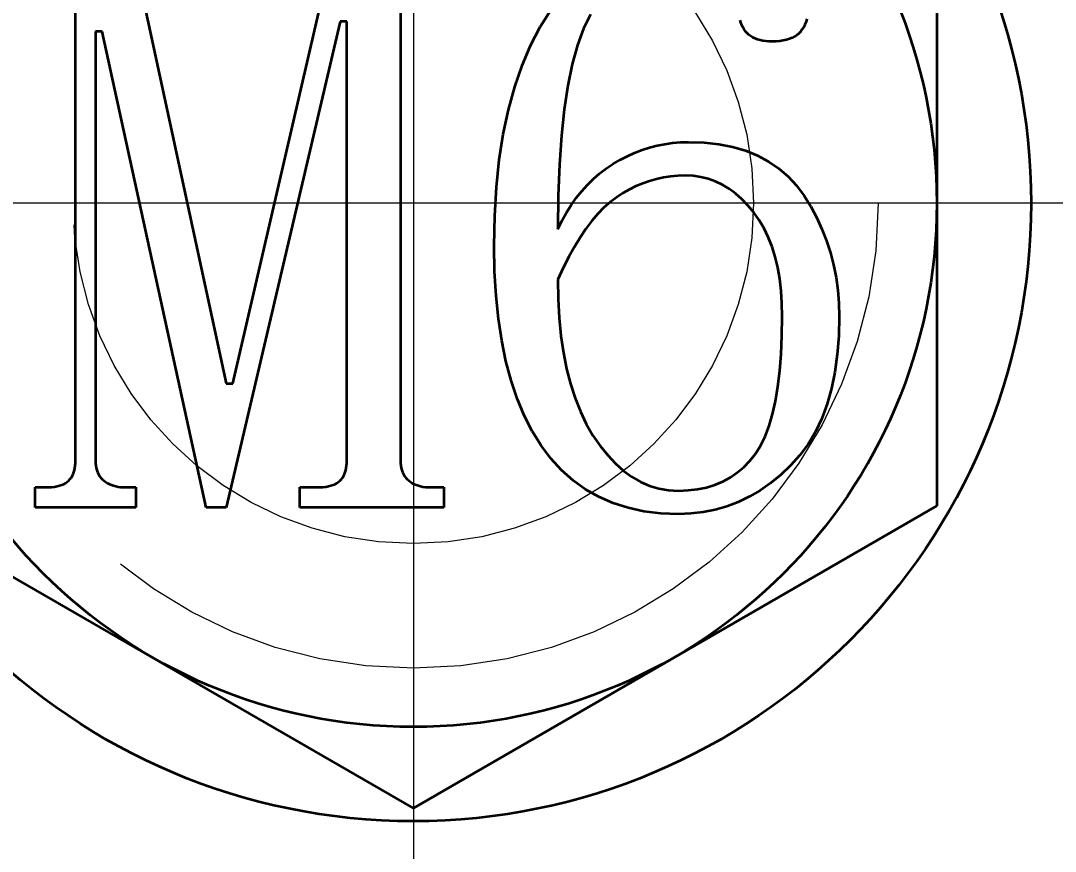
# Model space of a CAD drawing. Header units: millimetres. Extents: x 7914 to 16415, y -883 to 305.
# Drawn here: x 8949.61 to 8959.49, y -27.13 to -19.2 of the extents above; entities that cross this region are included whole.
import ezdxf

# ---------------------------------------------------------------- set-up
doc = ezdxf.new("R2010")
doc.units = ezdxf.units.MM
doc.linetypes.add('CENTER-HOKUTO', pattern=[23, 20, -1, 1, -1])
doc.linetypes.add('HIDDEN-HOKUTO', pattern=[3.8, 2.5, -1.3])
doc.layers.add('AM_7', color=2, linetype='CENTER-HOKUTO', lineweight=30)
doc.layers.add('AM_HID', color=1, linetype='HIDDEN-HOKUTO', lineweight=25)
doc.layers.add('word_dim', color=253, linetype='Continuous')
doc.styles.get("Standard").update_dxf_attribs({"font": 'romans.shx', "bigfont": 'bigfont.shx'})
doc.dimstyles.new('RS1-4', dxfattribs={"dimscale": 4, "dimtxt": 3.5, "dimasz": 3, "dimexe": 1, "dimexo": 0, "dimgap": 1, "dimtad": 3, "dimdsep": 46, "dimtxsty": 'Standard', "dimblk1": 'OPEN', "dimblk2": 'OPEN', "dimsah": 1, "dimcen": 0, "dimclrd": 256, "dimclre": 256, "dimclrt": 3, "dimadec": 0, "dimazin": 0, "dimtfac": 1, "dimtmove": 0, "dimatfit": 3, "dimldrblk": 'OPEN', "dimfxl": 0, "dimtolj": 1, "dimtzin": 0, "dimarcsym": 0})

# ---------------------------------------------------------------- blocks, each defined once
blk = doc.blocks.new('_Open')
at = {"color": 0, "lineweight": -2}
for p, q in [((-1, 0.16667), (0, 0)), ((-1, -0.16667), (0, 0)), ((0, 0), (-1, 0))]:
    blk.add_line(p, q, dxfattribs=at)
blk = doc.blocks.new('*D268')
at = {"layer": 'DEFPOINTS', "color": 0, "linetype": 'Continuous', "ltscale": 2}
for p in [(8745.3594, 190.7603), (9008.3594, -33.4441), (8745.3594, -212.4441)]:
    blk.add_point(p, dxfattribs=at)
at = {"layer": 'word_dim', "linetype": 'Continuous', "lineweight": -2, "ltscale": 2}
for p, q in [((8745.3594, -212.4441), (8745.3594, 194.7603)), ((9008.3594, -33.4441), (9008.3594, 194.7603)), ((8996.3594, 190.7603), (8757.3594, 190.7603))]:
    blk.add_line(p, q, dxfattribs=at)
at = {"layer": 'word_dim', "linetype": 'Continuous', "lineweight": -2, "ltscale": 2, "xscale": 12, "yscale": 12, "zscale": 12, "rotation": 180}
blk.add_blockref('_Open', (8745.3594, 190.7603), dxfattribs=at)
at = {"layer": 'word_dim', "linetype": 'Continuous', "lineweight": -2, "ltscale": 2, "xscale": 12, "yscale": 12, "zscale": 12}
blk.add_blockref('_Open', (9008.3594, 190.7603), dxfattribs=at)
at = {"layer": 'word_dim', "color": 3, "linetype": 'Continuous', "ltscale": 2, "insert": (8876.8594, 201.7603), "char_height": 14, "attachment_point": 5}
blk.add_mtext('\\A1;263', dxfattribs=at)

msp = doc.modelspace()

# ---------------------------------------------------------------- linework, layer by layer
at = {"color": 7, "lineweight": 35, "ltscale": 0.072244}
msp.add_line((8958.3594, -18.0544), (8958.3594, -20.9441), dxfattribs=at)
at = {"color": 7, "lineweight": 35, "ltscale": 0.109681}
msp.add_line((8950.6433, -18.3768), (8951.5713, -22.6648), dxfattribs=at)
at = {"color": 7, "lineweight": 35, "ltscale": 0.110032}
msp.add_line((8951.6353, -22.6648), (8952.6273, -18.3768), dxfattribs=at)
at = {"color": 7, "lineweight": 35, "ltscale": 0.1144}
for p, q in [((8950.1314, -23.4009), (8950.1314, -18.8248)), ((8953.2354, -18.8248), (8953.2354, -23.4009))]:
    msp.add_line(p, q, dxfattribs=at)
at = {"color": 7, "lineweight": 35, "ltscale": 0.004839}
msp.add_line((8954.572, -19.2605), (8954.6753, -19.0968), dxfattribs=at)
at = {"color": 7, "lineweight": 35, "ltscale": 0.003731}
msp.add_line((8955.0503, -19.1437), (8954.9851, -19.278), dxfattribs=at)
at = {"color": 7, "lineweight": 35, "ltscale": 0.119147}
msp.add_line((8952.6593, -19.2088), (8951.5713, -23.8489), dxfattribs=at)
at = {"color": 7, "lineweight": 35, "ltscale": 0.001602}
msp.add_line((8952.7234, -19.2088), (8952.6593, -19.2088), dxfattribs=at)
at = {"color": 7, "lineweight": 35, "ltscale": 0.1048}
msp.add_line((8952.7234, -23.4009), (8952.7234, -19.2088), dxfattribs=at)
at = {"color": 7, "lineweight": 35, "ltscale": 0.005003}
msp.add_line((8954.4795, -19.438), (8954.572, -19.2605), dxfattribs=at)
at = {"color": 7, "lineweight": 35, "ltscale": 0.000645875}
msp.add_line((8956.4873, -19.2208), (8956.4801, -19.196), dxfattribs=at)
at = {"color": 7, "lineweight": 35, "ltscale": 0.00062007}
for p, q in [((8956.4961, -19.244), (8956.4873, -19.2208)), ((8956.6473, -19.3808), (8956.6242, -19.3721))]:
    msp.add_line(p, q, dxfattribs=at)
at = {"color": 7, "lineweight": 35, "ltscale": 0.000599906}
msp.add_line((8956.5065, -19.2657), (8956.4961, -19.244), dxfattribs=at)
at = {"color": 7, "lineweight": 35, "ltscale": 0.000583303}
msp.add_line((8956.5186, -19.2856), (8956.5065, -19.2657), dxfattribs=at)
at = {"color": 7, "lineweight": 35, "ltscale": 0.000650215}
msp.add_line((8957.0881, -19.2626), (8957.0745, -19.2847), dxfattribs=at)
at = {"color": 7, "lineweight": 35, "ltscale": 0.000669428}
msp.add_line((8957.1001, -19.2386), (8957.0881, -19.2626), dxfattribs=at)
at = {"color": 7, "lineweight": 35, "ltscale": 0.000698454}
msp.add_line((8957.1105, -19.2127), (8957.1001, -19.2386), dxfattribs=at)
at = {"color": 7, "lineweight": 35, "ltscale": 0.000730595}
msp.add_line((8957.1194, -19.1849), (8957.1105, -19.2127), dxfattribs=at)
at = {"color": 7, "lineweight": 35, "ltscale": 0.001599}
for p, q in [((8950.3873, -19.3048), (8950.3234, -19.3048)), ((8951.5713, -22.6648), (8951.6353, -22.6648))]:
    msp.add_line(p, q, dxfattribs=at)
at = {"color": 7, "lineweight": 35, "ltscale": 0.102401}
msp.add_line((8950.3234, -19.3048), (8950.3234, -23.4009), dxfattribs=at)
at = {"color": 7, "lineweight": 35, "ltscale": 0.116276}
msp.add_line((8951.3793, -23.8489), (8950.3873, -19.3048), dxfattribs=at)
at = {"color": 7, "lineweight": 35, "ltscale": 0.004196}
msp.add_line((8954.9851, -19.278), (8954.9275, -19.4356), dxfattribs=at)
at = {"color": 7, "lineweight": 35, "ltscale": 0.000571926}
msp.add_line((8956.5321, -19.3041), (8956.5186, -19.2856), dxfattribs=at)
at = {"color": 7, "lineweight": 35, "ltscale": 0.000567096}
msp.add_line((8956.5474, -19.3208), (8956.5321, -19.3041), dxfattribs=at)
at = {"color": 7, "lineweight": 35, "ltscale": 0.00056494}
msp.add_line((8956.5641, -19.336), (8956.5474, -19.3208), dxfattribs=at)
at = {"color": 7, "lineweight": 35, "ltscale": 0.000572831}
msp.add_line((8956.5825, -19.3497), (8956.5641, -19.336), dxfattribs=at)
at = {"color": 7, "lineweight": 35, "ltscale": 0.000583822}
msp.add_line((8956.6025, -19.3617), (8956.5825, -19.3497), dxfattribs=at)
at = {"color": 7, "lineweight": 35, "ltscale": 0.000599218}
msp.add_line((8956.6242, -19.3721), (8956.6025, -19.3617), dxfattribs=at)
at = {"color": 7, "lineweight": 35, "ltscale": 0.000704124}
msp.add_line((8956.9774, -19.3663), (8956.9513, -19.3768), dxfattribs=at)
at = {"color": 7, "lineweight": 35, "ltscale": 0.000672296}
msp.add_line((8957.0012, -19.3538), (8956.9774, -19.3663), dxfattribs=at)
at = {"color": 7, "lineweight": 35, "ltscale": 0.000649193}
msp.add_line((8957.0228, -19.3394), (8957.0012, -19.3538), dxfattribs=at)
at = {"color": 7, "lineweight": 35, "ltscale": 0.000633585}
msp.add_line((8957.0422, -19.3231), (8957.0228, -19.3394), dxfattribs=at)
at = {"color": 7, "lineweight": 35, "ltscale": 0.000625611}
msp.add_line((8957.0593, -19.3048), (8957.0422, -19.3231), dxfattribs=at)
at = {"color": 7, "lineweight": 35, "ltscale": 0.000629273}
msp.add_line((8957.0745, -19.2847), (8957.0593, -19.3048), dxfattribs=at)
at = {"color": 7, "lineweight": 35, "ltscale": 0.005197}
msp.add_line((8954.398, -19.6292), (8954.4795, -19.438), dxfattribs=at)
at = {"color": 7, "lineweight": 35, "ltscale": 0.004693}
for p, q in [((8954.9275, -19.4356), (8954.8776, -19.6166)), ((8954.7393, -21.6728), (8954.7427, -21.8605))]:
    msp.add_line(p, q, dxfattribs=at)
at = {"color": 7, "lineweight": 35, "ltscale": 0.000645142}
msp.add_line((8956.6721, -19.388), (8956.6473, -19.3808), dxfattribs=at)
at = {"color": 7, "lineweight": 35, "ltscale": 0.000673962}
msp.add_line((8956.6985, -19.3937), (8956.6721, -19.388), dxfattribs=at)
at = {"color": 7, "lineweight": 35, "ltscale": 0.000708877}
msp.add_line((8956.7266, -19.3976), (8956.6985, -19.3937), dxfattribs=at)
at = {"color": 7, "lineweight": 35, "ltscale": 0.000740981}
msp.add_line((8956.7561, -19.4), (8956.7266, -19.3976), dxfattribs=at)
at = {"color": 7, "lineweight": 35, "ltscale": 0.000781522}
msp.add_line((8956.7874, -19.4009), (8956.7561, -19.4), dxfattribs=at)
at = {"color": 7, "lineweight": 35, "ltscale": 0.000931106}
msp.add_line((8956.8246, -19.3999), (8956.7874, -19.4009), dxfattribs=at)
at = {"color": 7, "lineweight": 35, "ltscale": 0.000878786}
msp.add_line((8956.8596, -19.397), (8956.8246, -19.3999), dxfattribs=at)
at = {"color": 7, "lineweight": 35, "ltscale": 0.000829616}
msp.add_line((8956.8925, -19.3922), (8956.8596, -19.397), dxfattribs=at)
at = {"color": 7, "lineweight": 35, "ltscale": 0.000781349}
msp.add_line((8956.923, -19.3855), (8956.8925, -19.3922), dxfattribs=at)
at = {"color": 7, "lineweight": 35, "ltscale": 0.000740198}
msp.add_line((8956.9513, -19.3768), (8956.923, -19.3855), dxfattribs=at)
at = {"color": 7, "lineweight": 35, "ltscale": 0.00542}
msp.add_line((8954.3272, -19.8341), (8954.398, -19.6292), dxfattribs=at)
at = {"color": 7, "lineweight": 35, "ltscale": 0.005215}
msp.add_line((8954.8776, -19.6166), (8954.8353, -19.8208), dxfattribs=at)
at = {"color": 7, "lineweight": 35, "ltscale": 0.005669}
msp.add_line((8954.2673, -20.0528), (8954.3272, -19.8341), dxfattribs=at)
at = {"color": 7, "lineweight": 35, "ltscale": 0.005757}
msp.add_line((8954.8353, -19.8208), (8954.8008, -20.0485), dxfattribs=at)
at = {"color": 7, "lineweight": 35, "ltscale": 0.00594}
msp.add_line((8954.2184, -20.2853), (8954.2673, -20.0528), dxfattribs=at)
at = {"color": 7, "lineweight": 35, "ltscale": 0.006312}
msp.add_line((8954.8008, -20.0485), (8954.7739, -20.2995), dxfattribs=at)
at = {"color": 7, "lineweight": 35, "ltscale": 0.00623}
msp.add_line((8954.1803, -20.5316), (8954.2184, -20.2853), dxfattribs=at)
at = {"color": 7, "lineweight": 35, "ltscale": 0.006877}
msp.add_line((8954.7739, -20.2995), (8954.7546, -20.574), dxfattribs=at)
at = {"color": 7, "lineweight": 35, "ltscale": 0.001889}
for p, q in [((8955.4733, -20.4628), (8955.5438, -20.4357)), ((8955.8357, -20.3692), (8955.911, -20.3629))]:
    msp.add_line(p, q, dxfattribs=at)
at = {"color": 7, "lineweight": 35, "ltscale": 0.001878}
msp.add_line((8955.5438, -20.4357), (8955.6154, -20.4128), dxfattribs=at)
at = {"color": 7, "lineweight": 35, "ltscale": 0.001869}
msp.add_line((8955.6154, -20.4128), (8955.6878, -20.3942), dxfattribs=at)
at = {"color": 7, "lineweight": 35, "ltscale": 0.001873}
msp.add_line((8955.6878, -20.3942), (8955.7612, -20.3796), dxfattribs=at)
at = {"color": 7, "lineweight": 35, "ltscale": 0.00188}
msp.add_line((8955.7612, -20.3796), (8955.8357, -20.3692), dxfattribs=at)
at = {"color": 7, "lineweight": 35, "ltscale": 0.001908}
msp.add_line((8955.911, -20.3629), (8955.9873, -20.3608), dxfattribs=at)
at = {"color": 7, "lineweight": 35, "ltscale": 0.003735}
msp.add_line((8955.9873, -20.3608), (8956.1366, -20.366), dxfattribs=at)
at = {"color": 7, "lineweight": 35, "ltscale": 0.003537}
msp.add_line((8956.1366, -20.366), (8956.2772, -20.3813), dxfattribs=at)
at = {"color": 7, "lineweight": 35, "ltscale": 0.00336}
msp.add_line((8956.2772, -20.3813), (8956.4092, -20.4069), dxfattribs=at)
at = {"color": 7, "lineweight": 35, "ltscale": 0.003213}
msp.add_line((8956.4092, -20.4069), (8956.5326, -20.4428), dxfattribs=at)
at = {"color": 7, "lineweight": 35, "ltscale": 0.003092}
msp.add_line((8956.5326, -20.4428), (8956.6473, -20.4889), dxfattribs=at)
at = {"color": 7, "lineweight": 35, "ltscale": 0.006534}
msp.add_line((8954.1531, -20.7916), (8954.1803, -20.5316), dxfattribs=at)
at = {"color": 7, "lineweight": 35, "ltscale": 0.001958}
msp.add_line((8955.2673, -20.5688), (8955.335, -20.5293), dxfattribs=at)
at = {"color": 7, "lineweight": 35, "ltscale": 0.001932}
for p, q in [((8955.335, -20.5293), (8955.4037, -20.494)), ((8956.438, -20.8533), (8956.3757, -20.8075))]:
    msp.add_line(p, q, dxfattribs=at)
at = {"color": 7, "lineweight": 35, "ltscale": 0.001907}
msp.add_line((8955.4037, -20.494), (8955.4733, -20.4628), dxfattribs=at)
at = {"color": 7, "lineweight": 35, "ltscale": 0.003002}
msp.add_line((8956.6473, -20.4889), (8956.7534, -20.5452), dxfattribs=at)
at = {"color": 7, "lineweight": 35, "ltscale": 0.002949}
msp.add_line((8956.7534, -20.5452), (8956.8508, -20.6117), dxfattribs=at)
at = {"color": 7, "lineweight": 35, "ltscale": 0.00745}
msp.add_line((8954.7546, -20.574), (8954.7432, -20.8717), dxfattribs=at)
at = {"color": 7, "lineweight": 35, "ltscale": 0.001974}
msp.add_line((8955.1387, -20.6603), (8955.2015, -20.6125), dxfattribs=at)
at = {"color": 7, "lineweight": 35, "ltscale": 0.001975}
msp.add_line((8955.2015, -20.6125), (8955.2673, -20.5688), dxfattribs=at)
at = {"color": 7, "lineweight": 35, "ltscale": 0.002937}
msp.add_line((8956.8508, -20.6117), (8956.9397, -20.6885), dxfattribs=at)
at = {"color": 7, "lineweight": 35, "ltscale": 0.002002}
msp.add_line((8955.0216, -20.7685), (8955.0786, -20.7123), dxfattribs=at)
at = {"color": 7, "lineweight": 35, "ltscale": 0.001986}
msp.add_line((8955.0786, -20.7123), (8955.1387, -20.6603), dxfattribs=at)
at = {"color": 7, "lineweight": 35, "ltscale": 0.001727}
msp.add_line((8955.6154, -20.7328), (8955.5502, -20.7557), dxfattribs=at)
at = {"color": 7, "lineweight": 35, "ltscale": 0.001716}
msp.add_line((8955.6814, -20.7141), (8955.6154, -20.7328), dxfattribs=at)
at = {"color": 7, "lineweight": 35, "ltscale": 0.001714}
msp.add_line((8955.7484, -20.6996), (8955.6814, -20.7141), dxfattribs=at)
at = {"color": 7, "lineweight": 35, "ltscale": 0.00172}
msp.add_line((8955.8164, -20.6891), (8955.7484, -20.6996), dxfattribs=at)
at = {"color": 7, "lineweight": 35, "ltscale": 0.001731}
msp.add_line((8955.8854, -20.683), (8955.8164, -20.6891), dxfattribs=at)
at = {"color": 7, "lineweight": 35, "ltscale": 0.001749}
msp.add_line((8955.9553, -20.6808), (8955.8854, -20.683), dxfattribs=at)
at = {"color": 7, "lineweight": 35, "ltscale": 0.001894}
msp.add_line((8956.031, -20.6844), (8955.9553, -20.6808), dxfattribs=at)
at = {"color": 7, "lineweight": 35, "ltscale": 0.001856}
msp.add_line((8956.1045, -20.6949), (8956.031, -20.6844), dxfattribs=at)
at = {"color": 7, "lineweight": 35, "ltscale": 0.001833}
msp.add_line((8956.1757, -20.7125), (8956.1045, -20.6949), dxfattribs=at)
at = {"color": 7, "lineweight": 35, "ltscale": 0.001831}
msp.add_line((8956.2446, -20.7372), (8956.1757, -20.7125), dxfattribs=at)
at = {"color": 7, "lineweight": 35, "ltscale": 0.001845}
msp.add_line((8956.3113, -20.7688), (8956.2446, -20.7372), dxfattribs=at)
at = {"color": 7, "lineweight": 35, "ltscale": 0.002957}
msp.add_line((8956.9397, -20.6885), (8957.0198, -20.7756), dxfattribs=at)
at = {"color": 7, "lineweight": 35, "ltscale": 0.006857}
msp.add_line((8954.1367, -21.0653), (8954.1531, -20.7916), dxfattribs=at)
at = {"color": 7, "lineweight": 35, "ltscale": 0.00206}
msp.add_line((8954.916, -20.8934), (8954.9673, -20.8288), dxfattribs=at)
at = {"color": 7, "lineweight": 35, "ltscale": 0.002029}
msp.add_line((8954.9673, -20.8288), (8955.0216, -20.7685), dxfattribs=at)
at = {"color": 7, "lineweight": 35, "ltscale": 0.001823}
msp.add_line((8955.3606, -20.8493), (8955.2993, -20.8888), dxfattribs=at)
at = {"color": 7, "lineweight": 35, "ltscale": 0.00179}
msp.add_line((8955.4229, -20.814), (8955.3606, -20.8493), dxfattribs=at)
at = {"color": 7, "lineweight": 35, "ltscale": 0.001763}
msp.add_line((8955.4861, -20.7828), (8955.4229, -20.814), dxfattribs=at)
at = {"color": 7, "lineweight": 35, "ltscale": 0.001739}
msp.add_line((8955.5502, -20.7557), (8955.4861, -20.7828), dxfattribs=at)
at = {"color": 7, "lineweight": 35, "ltscale": 0.001879}
msp.add_line((8956.3757, -20.8075), (8956.3113, -20.7688), dxfattribs=at)
at = {"color": 7, "lineweight": 35, "ltscale": 0.003019}
msp.add_line((8957.0198, -20.7756), (8957.0913, -20.8728), dxfattribs=at)
at = {"color": 7, "lineweight": 35, "ltscale": 0.008029}
msp.add_line((8954.7432, -20.8717), (8954.7393, -21.1929), dxfattribs=at)
at = {"color": 7, "lineweight": 35, "ltscale": 0.002102}
msp.add_line((8954.8674, -20.962), (8954.916, -20.8934), dxfattribs=at)
at = {"color": 7, "lineweight": 35, "ltscale": 0.001982}
msp.add_line((8955.239, -20.9341), (8955.1797, -20.9867), dxfattribs=at)
at = {"color": 7, "lineweight": 35, "ltscale": 0.001885}
msp.add_line((8955.2993, -20.8888), (8955.239, -20.9341), dxfattribs=at)
at = {"color": 7, "lineweight": 35, "ltscale": 0.002}
msp.add_line((8956.4981, -20.9061), (8956.438, -20.8533), dxfattribs=at)
at = {"color": 7, "lineweight": 35, "ltscale": 0.002078}
msp.add_line((8956.5558, -20.966), (8956.4981, -20.9061), dxfattribs=at)
at = {"color": 7, "lineweight": 35, "ltscale": 0.003043}
msp.add_line((8957.0913, -20.8728), (8957.1552, -20.9765), dxfattribs=at)
at = {"color": 7, "lineweight": 35, "ltscale": 0.072243}
msp.add_line((8958.3594, -20.9441), (8958.3594, -23.8339), dxfattribs=at)
at = {"color": 7, "lineweight": 35, "ltscale": 0.0022}
msp.add_line((8954.7792, -21.1117), (8954.8219, -21.0348), dxfattribs=at)
at = {"color": 7, "lineweight": 35, "ltscale": 0.002147}
msp.add_line((8954.8219, -21.0348), (8954.8674, -20.962), dxfattribs=at)
at = {"color": 7, "lineweight": 35, "ltscale": 0.002212}
msp.add_line((8955.1212, -21.0468), (8955.0638, -21.1141), dxfattribs=at)
at = {"color": 7, "lineweight": 35, "ltscale": 0.002095}
msp.add_line((8955.1797, -20.9867), (8955.1212, -21.0468), dxfattribs=at)
at = {"color": 7, "lineweight": 35, "ltscale": 0.002174}
msp.add_line((8956.6113, -21.0329), (8956.5558, -20.966), dxfattribs=at)
at = {"color": 7, "lineweight": 35, "ltscale": 0.002241}
msp.add_line((8956.663, -21.1061), (8956.6113, -21.0329), dxfattribs=at)
at = {"color": 7, "lineweight": 35, "ltscale": 0.003016}
msp.add_line((8957.1552, -20.9765), (8957.2123, -21.0827), dxfattribs=at)
at = {"color": 7, "lineweight": 35, "ltscale": 0.007189}
msp.add_line((8954.1314, -21.3528), (8954.1367, -21.0653), dxfattribs=at)
at = {"color": 7, "lineweight": 35, "ltscale": 0.002261}
msp.add_line((8954.7393, -21.1929), (8954.7792, -21.1117), dxfattribs=at)
at = {"color": 7, "lineweight": 35, "ltscale": 0.002343}
msp.add_line((8955.0638, -21.1141), (8955.0073, -21.1889), dxfattribs=at)
at = {"color": 7, "lineweight": 35, "ltscale": 0.00229}
msp.add_line((8956.7092, -21.1852), (8956.663, -21.1061), dxfattribs=at)
at = {"color": 7, "lineweight": 35, "ltscale": 0.002998}
msp.add_line((8957.2123, -21.0827), (8957.2627, -21.1915), dxfattribs=at)
at = {"color": 7, "lineweight": 35, "ltscale": 0.002477}
msp.add_line((8955.0073, -21.1889), (8954.9518, -21.2709), dxfattribs=at)
at = {"color": 7, "lineweight": 35, "ltscale": 0.002352}
msp.add_line((8956.75, -21.2699), (8956.7092, -21.1852), dxfattribs=at)
at = {"color": 7, "lineweight": 35, "ltscale": 0.002991}
msp.add_line((8957.2627, -21.1915), (8957.3064, -21.3029), dxfattribs=at)
at = {"color": 7, "lineweight": 35, "ltscale": 0.002619}
msp.add_line((8954.9518, -21.2709), (8954.8972, -21.3603), dxfattribs=at)
at = {"color": 7, "lineweight": 35, "ltscale": 0.002431}
msp.add_line((8956.7854, -21.3605), (8956.75, -21.2699), dxfattribs=at)
at = {"color": 7, "lineweight": 35, "ltscale": 0.002994}
msp.add_line((8957.3064, -21.3029), (8957.3433, -21.4169), dxfattribs=at)
at = {"color": 7, "lineweight": 35, "ltscale": 0.006094}
msp.add_line((8954.1357, -21.5965), (8954.1314, -21.3528), dxfattribs=at)
at = {"color": 7, "lineweight": 35, "ltscale": 0.002767}
msp.add_line((8954.8972, -21.3603), (8954.8436, -21.4572), dxfattribs=at)
at = {"color": 7, "lineweight": 35, "ltscale": 0.002521}
msp.add_line((8956.8153, -21.4568), (8956.7854, -21.3605), dxfattribs=at)
at = {"color": 7, "lineweight": 35, "ltscale": 0.003009}
msp.add_line((8957.3433, -21.4169), (8957.3735, -21.5333), dxfattribs=at)
at = {"color": 7, "lineweight": 35, "ltscale": 0.002917}
msp.add_line((8954.8436, -21.4572), (8954.791, -21.5613), dxfattribs=at)
at = {"color": 7, "lineweight": 35, "ltscale": 0.002625}
msp.add_line((8956.8398, -21.5589), (8956.8153, -21.4568), dxfattribs=at)
at = {"color": 7, "lineweight": 35, "ltscale": 0.003034}
msp.add_line((8957.3735, -21.5333), (8957.3971, -21.6524), dxfattribs=at)
at = {"color": 7, "lineweight": 35, "ltscale": 0.005805}
msp.add_line((8954.1492, -21.8284), (8954.1357, -21.5965), dxfattribs=at)
at = {"color": 7, "lineweight": 35, "ltscale": 0.003073}
msp.add_line((8954.791, -21.5613), (8954.7393, -21.6728), dxfattribs=at)
at = {"color": 7, "lineweight": 35, "ltscale": 0.002738}
msp.add_line((8956.8589, -21.6668), (8956.8398, -21.5589), dxfattribs=at)
at = {"color": 7, "lineweight": 35, "ltscale": 0.00286}
msp.add_line((8956.8724, -21.7804), (8956.8589, -21.6668), dxfattribs=at)
at = {"color": 7, "lineweight": 35, "ltscale": 0.003068}
msp.add_line((8957.3971, -21.6524), (8957.4138, -21.774), dxfattribs=at)
at = {"color": 7, "lineweight": 35, "ltscale": 0.005529}
msp.add_line((8954.1716, -22.0484), (8954.1492, -21.8284), dxfattribs=at)
at = {"color": 7, "lineweight": 35, "ltscale": 0.002992}
msp.add_line((8956.8806, -21.8998), (8956.8724, -21.7804), dxfattribs=at)
at = {"color": 7, "lineweight": 35, "ltscale": 0.003114}
msp.add_line((8957.4138, -21.774), (8957.424, -21.8981), dxfattribs=at)
at = {"color": 7, "lineweight": 35, "ltscale": 0.004484}
msp.add_line((8954.7427, -21.8605), (8954.7527, -22.0396), dxfattribs=at)
at = {"color": 7, "lineweight": 35, "ltscale": 0.003127}
msp.add_line((8956.8833, -22.0248), (8956.8806, -21.8998), dxfattribs=at)
at = {"color": 7, "lineweight": 35, "ltscale": 0.003169}
msp.add_line((8957.424, -21.8981), (8957.4273, -22.0248), dxfattribs=at)
at = {"color": 7, "lineweight": 35, "ltscale": 0.00465}
msp.add_line((8956.8807, -22.2108), (8956.8833, -22.0248), dxfattribs=at)
at = {"color": 7, "lineweight": 35, "ltscale": 0.004678}
msp.add_line((8957.4273, -22.0248), (8957.4226, -22.2119), dxfattribs=at)
at = {"color": 7, "lineweight": 35, "ltscale": 0.005262}
msp.add_line((8954.203, -22.2565), (8954.1716, -22.0484), dxfattribs=at)
at = {"color": 7, "lineweight": 35, "ltscale": 0.00428}
msp.add_line((8954.7527, -22.0396), (8954.7695, -22.2099), dxfattribs=at)
at = {"color": 7, "lineweight": 35, "ltscale": 0.004087}
msp.add_line((8954.7695, -22.2099), (8954.7931, -22.3717), dxfattribs=at)
at = {"color": 7, "lineweight": 35, "ltscale": 0.004347}
msp.add_line((8956.8731, -22.3845), (8956.8807, -22.2108), dxfattribs=at)
at = {"color": 7, "lineweight": 35, "ltscale": 0.004442}
msp.add_line((8957.4226, -22.2119), (8957.4087, -22.389), dxfattribs=at)
at = {"color": 7, "lineweight": 35, "ltscale": 0.005009}
msp.add_line((8954.2433, -22.4528), (8954.203, -22.2565), dxfattribs=at)
at = {"color": 7, "lineweight": 35, "ltscale": 0.003902}
msp.add_line((8954.7931, -22.3717), (8954.8234, -22.5248), dxfattribs=at)
at = {"color": 7, "lineweight": 35, "ltscale": 0.004053}
msp.add_line((8956.8604, -22.5461), (8956.8731, -22.3845), dxfattribs=at)
at = {"color": 7, "lineweight": 35, "ltscale": 0.004219}
msp.add_line((8957.4087, -22.389), (8957.3855, -22.5562), dxfattribs=at)
at = {"color": 7, "lineweight": 35, "ltscale": 0.004775}
msp.add_line((8954.2926, -22.6373), (8954.2433, -22.4528), dxfattribs=at)
at = {"color": 7, "lineweight": 35, "ltscale": 0.003729}
msp.add_line((8954.8234, -22.5248), (8954.8604, -22.6693), dxfattribs=at)
at = {"color": 7, "lineweight": 35, "ltscale": 0.003763}
msp.add_line((8956.8423, -22.6955), (8956.8604, -22.5461), dxfattribs=at)
at = {"color": 7, "lineweight": 35, "ltscale": 0.004015}
msp.add_line((8957.3855, -22.5562), (8957.353, -22.7135), dxfattribs=at)
at = {"color": 7, "lineweight": 35, "ltscale": 0.004554}
msp.add_line((8954.3508, -22.81), (8954.2926, -22.6373), dxfattribs=at)
at = {"color": 7, "lineweight": 35, "ltscale": 0.003566}
msp.add_line((8954.8604, -22.6693), (8954.9039, -22.8052), dxfattribs=at)
at = {"color": 7, "lineweight": 35, "ltscale": 0.003481}
msp.add_line((8956.8193, -22.8329), (8956.8423, -22.6955), dxfattribs=at)
at = {"color": 7, "lineweight": 35, "ltscale": 0.003828}
msp.add_line((8957.353, -22.7135), (8957.3113, -22.8608), dxfattribs=at)
at = {"color": 7, "lineweight": 35, "ltscale": 0.004356}
msp.add_line((8954.418, -22.9707), (8954.3508, -22.81), dxfattribs=at)
at = {"color": 7, "lineweight": 35, "ltscale": 0.003421}
msp.add_line((8954.9039, -22.8052), (8954.9544, -22.9324), dxfattribs=at)
at = {"color": 7, "lineweight": 35, "ltscale": 0.003205}
msp.add_line((8956.7911, -22.9579), (8956.8193, -22.8329), dxfattribs=at)
at = {"color": 7, "lineweight": 35, "ltscale": 0.003665}
msp.add_line((8957.3113, -22.8608), (8957.2603, -22.9983), dxfattribs=at)
at = {"color": 7, "lineweight": 35, "ltscale": 0.004183}
msp.add_line((8954.4941, -23.1197), (8954.418, -22.9707), dxfattribs=at)
at = {"color": 7, "lineweight": 35, "ltscale": 0.00329}
msp.add_line((8954.9544, -22.9324), (8955.0115, -23.0509), dxfattribs=at)
at = {"color": 7, "lineweight": 35, "ltscale": 0.002945}
msp.add_line((8956.7578, -23.0709), (8956.7911, -22.9579), dxfattribs=at)
at = {"color": 7, "lineweight": 35, "ltscale": 0.003527}
msp.add_line((8957.2603, -22.9983), (8957.2, -23.1258), dxfattribs=at)
at = {"color": 7, "lineweight": 35, "ltscale": 0.004035}
msp.add_line((8954.5794, -23.2568), (8954.4941, -23.1197), dxfattribs=at)
at = {"color": 7, "lineweight": 35, "ltscale": 0.003177}
msp.add_line((8955.0115, -23.0509), (8955.0753, -23.1608), dxfattribs=at)
at = {"color": 7, "lineweight": 35, "ltscale": 0.002696}
msp.add_line((8956.7195, -23.1717), (8956.7578, -23.0709), dxfattribs=at)
at = {"color": 7, "lineweight": 35, "ltscale": 0.003415}
msp.add_line((8957.2, -23.1258), (8957.1304, -23.2434), dxfattribs=at)
at = {"color": 7, "lineweight": 35, "ltscale": 0.003039}
msp.add_line((8955.0753, -23.1608), (8955.1439, -23.2612), dxfattribs=at)
at = {"color": 7, "lineweight": 35, "ltscale": 0.002468}
msp.add_line((8956.676, -23.2604), (8956.7195, -23.1717), dxfattribs=at)
at = {"color": 7, "lineweight": 35, "ltscale": 0.0039}
msp.add_line((8954.6731, -23.3815), (8954.5794, -23.2568), dxfattribs=at)
at = {"color": 7, "lineweight": 35, "ltscale": 0.00287}
msp.add_line((8955.1439, -23.2612), (8955.2155, -23.3509), dxfattribs=at)
at = {"color": 7, "lineweight": 35, "ltscale": 0.002267}
msp.add_line((8956.6273, -23.3368), (8956.676, -23.2604), dxfattribs=at)
at = {"color": 7, "lineweight": 35, "ltscale": 0.003336}
msp.add_line((8957.1304, -23.2434), (8957.0515, -23.3511), dxfattribs=at)
at = {"color": 7, "lineweight": 35, "ltscale": 0.000624353}
for p, q in [((8950.1306, -23.4258), (8950.1314, -23.4009)), ((8950.3234, -23.4009), (8950.3241, -23.4258)), ((8952.7227, -23.4258), (8952.7234, -23.4009)), ((8953.2354, -23.4009), (8953.2361, -23.4258))]:
    msp.add_line(p, q, dxfattribs=at)
at = {"color": 7, "lineweight": 35, "ltscale": 0.00378}
msp.add_line((8954.7752, -23.493), (8954.6731, -23.3815), dxfattribs=at)
at = {"color": 7, "lineweight": 35, "ltscale": 0.002717}
msp.add_line((8955.2155, -23.3509), (8955.2899, -23.4301), dxfattribs=at)
at = {"color": 7, "lineweight": 35, "ltscale": 0.002081}
msp.add_line((8956.516, -23.4635), (8956.5739, -23.4037), dxfattribs=at)
at = {"color": 7, "lineweight": 35, "ltscale": 0.002141}
msp.add_line((8956.5739, -23.4037), (8956.6273, -23.3368), dxfattribs=at)
at = {"color": 7, "lineweight": 35, "ltscale": 0.003291}
msp.add_line((8957.0515, -23.3511), (8956.9634, -23.4489), dxfattribs=at)
at = {"color": 7, "lineweight": 35, "ltscale": 0.00049649}
msp.add_line((8950.1083, -23.5314), (8950.1154, -23.5128), dxfattribs=at)
at = {"color": 7, "lineweight": 35, "ltscale": 0.000515504}
msp.add_line((8950.1154, -23.5128), (8950.1211, -23.493), dxfattribs=at)
at = {"color": 7, "lineweight": 35, "ltscale": 0.000540758}
for p, q in [((8950.1211, -23.493), (8950.1255, -23.4718)), ((8952.7131, -23.493), (8952.7175, -23.4718))]:
    msp.add_line(p, q, dxfattribs=at)
at = {"color": 7, "lineweight": 35, "ltscale": 0.000564517}
msp.add_line((8950.1255, -23.4718), (8950.1288, -23.4495), dxfattribs=at)
at = {"color": 7, "lineweight": 35, "ltscale": 0.000593808}
msp.add_line((8950.1288, -23.4495), (8950.1306, -23.4258), dxfattribs=at)
at = {"color": 7, "lineweight": 35, "ltscale": 0.000595179}
for p, q in [((8950.3241, -23.4258), (8950.3265, -23.4495)), ((8953.2361, -23.4258), (8953.2385, -23.4495))]:
    msp.add_line(p, q, dxfattribs=at)
at = {"color": 7, "lineweight": 35, "ltscale": 0.000567479}
for p, q in [((8950.3265, -23.4495), (8950.3306, -23.4718)), ((8953.2385, -23.4495), (8953.2426, -23.4718))]:
    msp.add_line(p, q, dxfattribs=at)
at = {"color": 7, "lineweight": 35, "ltscale": 0.000547774}
msp.add_line((8950.3306, -23.4718), (8950.3362, -23.493), dxfattribs=at)
at = {"color": 7, "lineweight": 35, "ltscale": 0.000525834}
msp.add_line((8950.3362, -23.493), (8950.3433, -23.5128), dxfattribs=at)
at = {"color": 7, "lineweight": 35, "ltscale": 0.000513276}
for p, q in [((8950.3433, -23.5128), (8950.3521, -23.5314)), ((8953.2554, -23.5128), (8953.2642, -23.5314))]:
    msp.add_line(p, q, dxfattribs=at)
at = {"color": 7, "lineweight": 35, "ltscale": 0.00049541}
msp.add_line((8952.7003, -23.5314), (8952.7073, -23.5128), dxfattribs=at)
at = {"color": 7, "lineweight": 35, "ltscale": 0.000516361}
msp.add_line((8952.7073, -23.5128), (8952.7131, -23.493), dxfattribs=at)
at = {"color": 7, "lineweight": 35, "ltscale": 0.00056408}
msp.add_line((8952.7175, -23.4718), (8952.7207, -23.4495), dxfattribs=at)
at = {"color": 7, "lineweight": 35, "ltscale": 0.000594051}
msp.add_line((8952.7207, -23.4495), (8952.7227, -23.4258), dxfattribs=at)
at = {"color": 7, "lineweight": 35, "ltscale": 0.000546999}
msp.add_line((8953.2426, -23.4718), (8953.2481, -23.493), dxfattribs=at)
at = {"color": 7, "lineweight": 35, "ltscale": 0.000527919}
msp.add_line((8953.2481, -23.493), (8953.2554, -23.5128), dxfattribs=at)
at = {"color": 7, "lineweight": 35, "ltscale": 0.003696}
msp.add_line((8954.8855, -23.5914), (8954.7752, -23.493), dxfattribs=at)
at = {"color": 7, "lineweight": 35, "ltscale": 0.002584}
msp.add_line((8955.2899, -23.4301), (8955.3672, -23.4988), dxfattribs=at)
at = {"color": 7, "lineweight": 35, "ltscale": 0.002473}
msp.add_line((8955.3672, -23.4988), (8955.4473, -23.5568), dxfattribs=at)
at = {"color": 7, "lineweight": 35, "ltscale": 0.002027}
msp.add_line((8956.3867, -23.5621), (8956.4536, -23.5163), dxfattribs=at)
at = {"color": 7, "lineweight": 35, "ltscale": 0.002043}
msp.add_line((8956.4536, -23.5163), (8956.516, -23.4635), dxfattribs=at)
at = {"color": 7, "lineweight": 35, "ltscale": 0.003226}
msp.add_line((8956.9634, -23.4489), (8956.8691, -23.537), dxfattribs=at)
at = {"color": 7, "lineweight": 35, "ltscale": 0.000500509}
for p, q in [((8950.0203, -23.6255), (8950.0378, -23.6159)), ((8952.6123, -23.6255), (8952.6299, -23.6159))]:
    msp.add_line(p, q, dxfattribs=at)
at = {"color": 7, "lineweight": 35, "ltscale": 0.00047828}
msp.add_line((8950.0378, -23.6159), (8950.0536, -23.605), dxfattribs=at)
at = {"color": 7, "lineweight": 35, "ltscale": 0.000459482}
for p, q in [((8950.0536, -23.605), (8950.0674, -23.5929)), ((8952.6455, -23.605), (8952.6593, -23.5929))]:
    msp.add_line(p, q, dxfattribs=at)
at = {"color": 7, "lineweight": 35, "ltscale": 0.000452765}
msp.add_line((8950.0674, -23.5929), (8950.0795, -23.5794), dxfattribs=at)
at = {"color": 7, "lineweight": 35, "ltscale": 0.000457166}
for p, q in [((8950.0795, -23.5794), (8950.0903, -23.5647)), ((8952.6715, -23.5794), (8952.6824, -23.5647))]:
    msp.add_line(p, q, dxfattribs=at)
at = {"color": 7, "lineweight": 35, "ltscale": 0.000466849}
msp.add_line((8950.0903, -23.5647), (8950.1, -23.5487), dxfattribs=at)
at = {"color": 7, "lineweight": 35, "ltscale": 0.000479787}
msp.add_line((8950.1, -23.5487), (8950.1083, -23.5314), dxfattribs=at)
at = {"color": 7, "lineweight": 35, "ltscale": 0.000505976}
msp.add_line((8950.3521, -23.5314), (8950.3626, -23.5487), dxfattribs=at)
at = {"color": 7, "lineweight": 35, "ltscale": 0.000499268}
for p, q in [((8950.3626, -23.5487), (8950.3745, -23.5647)), ((8953.2745, -23.5487), (8953.2865, -23.5647))]:
    msp.add_line(p, q, dxfattribs=at)
at = {"color": 7, "lineweight": 35, "ltscale": 0.000502051}
msp.add_line((8950.3745, -23.5647), (8950.3882, -23.5794), dxfattribs=at)
at = {"color": 7, "lineweight": 35, "ltscale": 0.00050687}
msp.add_line((8950.3882, -23.5794), (8950.4033, -23.5929), dxfattribs=at)
at = {"color": 7, "lineweight": 35, "ltscale": 0.000511798}
for p, q in [((8950.4033, -23.5929), (8950.4198, -23.605)), ((8953.3153, -23.5929), (8953.3318, -23.605))]:
    msp.add_line(p, q, dxfattribs=at)
at = {"color": 7, "lineweight": 35, "ltscale": 0.00051402}
for p, q in [((8950.4198, -23.605), (8950.4373, -23.6159)), ((8953.3318, -23.605), (8953.3492, -23.6159))]:
    msp.add_line(p, q, dxfattribs=at)
at = {"color": 7, "lineweight": 35, "ltscale": 0.00051666}
msp.add_line((8950.4373, -23.6159), (8950.4556, -23.6255), dxfattribs=at)
at = {"color": 7, "lineweight": 35, "ltscale": 0.000475771}
msp.add_line((8952.6299, -23.6159), (8952.6455, -23.605), dxfattribs=at)
at = {"color": 7, "lineweight": 35, "ltscale": 0.000454807}
msp.add_line((8952.6593, -23.5929), (8952.6715, -23.5794), dxfattribs=at)
at = {"color": 7, "lineweight": 35, "ltscale": 0.00046528}
msp.add_line((8952.6824, -23.5647), (8952.6919, -23.5487), dxfattribs=at)
at = {"color": 7, "lineweight": 35, "ltscale": 0.000481115}
msp.add_line((8952.6919, -23.5487), (8952.7003, -23.5314), dxfattribs=at)
at = {"color": 7, "lineweight": 35, "ltscale": 0.0005044}
msp.add_line((8953.2642, -23.5314), (8953.2745, -23.5487), dxfattribs=at)
at = {"color": 7, "lineweight": 35, "ltscale": 0.000499979}
msp.add_line((8953.2865, -23.5647), (8953.3001, -23.5794), dxfattribs=at)
at = {"color": 7, "lineweight": 35, "ltscale": 0.000509152}
msp.add_line((8953.3001, -23.5794), (8953.3153, -23.5929), dxfattribs=at)
at = {"color": 7, "lineweight": 35, "ltscale": 0.000519366}
msp.add_line((8953.3492, -23.6159), (8953.3677, -23.6255), dxfattribs=at)
at = {"color": 7, "lineweight": 35, "ltscale": 0.003655}
msp.add_line((8955.0043, -23.6767), (8954.8855, -23.5914), dxfattribs=at)
at = {"color": 7, "lineweight": 35, "ltscale": 0.002395}
msp.add_line((8955.4473, -23.5568), (8955.5304, -23.6044), dxfattribs=at)
at = {"color": 7, "lineweight": 35, "ltscale": 0.002336}
msp.add_line((8955.5304, -23.6044), (8955.6162, -23.6413), dxfattribs=at)
at = {"color": 7, "lineweight": 35, "ltscale": 0.002053}
msp.add_line((8956.2395, -23.6325), (8956.3153, -23.6009), dxfattribs=at)
at = {"color": 7, "lineweight": 35, "ltscale": 0.002031}
msp.add_line((8956.3153, -23.6009), (8956.3867, -23.5621), dxfattribs=at)
at = {"color": 7, "lineweight": 35, "ltscale": 0.003045}
msp.add_line((8956.772, -23.6159), (8956.672, -23.6855), dxfattribs=at)
at = {"color": 7, "lineweight": 35, "ltscale": 0.003129}
msp.add_line((8956.8691, -23.537), (8956.772, -23.6159), dxfattribs=at)
at = {"color": 7, "lineweight": 35, "ltscale": 0.0048}
for p, q in [((8949.7473, -23.8489), (8949.7473, -23.6568)), ((8950.7073, -23.6568), (8950.7073, -23.8489)), ((8952.2754, -23.8489), (8952.2754, -23.6568)), ((8953.6514, -23.6568), (8953.6514, -23.8489)), ((8951.5713, -23.8489), (8951.3793, -23.8489))]:
    msp.add_line(p, q, dxfattribs=at)
at = {"color": 7, "lineweight": 35, "ltscale": 0.002399}
for p, q in [((8949.7473, -23.6568), (8949.8433, -23.6568)), ((8950.6113, -23.6568), (8950.7073, -23.6568))]:
    msp.add_line(p, q, dxfattribs=at)
at = {"color": 7, "lineweight": 35, "ltscale": 0.000778379}
msp.add_line((8949.8433, -23.6568), (8949.8744, -23.6562), dxfattribs=at)
at = {"color": 7, "lineweight": 35, "ltscale": 0.000727857}
msp.add_line((8949.8744, -23.6562), (8949.9034, -23.6543), dxfattribs=at)
at = {"color": 7, "lineweight": 35, "ltscale": 0.00068533}
for p, q in [((8949.9034, -23.6543), (8949.9307, -23.651)), ((8952.4955, -23.6543), (8952.5227, -23.651))]:
    msp.add_line(p, q, dxfattribs=at)
at = {"color": 7, "lineweight": 35, "ltscale": 0.000641327}
for p, q in [((8949.9307, -23.651), (8949.9559, -23.6466)), ((8952.5227, -23.651), (8952.548, -23.6466))]:
    msp.add_line(p, q, dxfattribs=at)
at = {"color": 7, "lineweight": 35, "ltscale": 0.000600457}
for p, q in [((8949.9559, -23.6466), (8949.9793, -23.6409)), ((8952.548, -23.6466), (8952.5713, -23.6409))]:
    msp.add_line(p, q, dxfattribs=at)
at = {"color": 7, "lineweight": 35, "ltscale": 0.000565047}
for p, q in [((8949.9793, -23.6409), (8950.0007, -23.6338)), ((8952.5713, -23.6409), (8952.5928, -23.6338))]:
    msp.add_line(p, q, dxfattribs=at)
at = {"color": 7, "lineweight": 35, "ltscale": 0.000531148}
for p, q in [((8950.0007, -23.6338), (8950.0203, -23.6255)), ((8952.5928, -23.6338), (8952.6123, -23.6255))]:
    msp.add_line(p, q, dxfattribs=at)
at = {"color": 7, "lineweight": 35, "ltscale": 0.000528344}
msp.add_line((8950.4556, -23.6255), (8950.475, -23.6338), dxfattribs=at)
at = {"color": 7, "lineweight": 35, "ltscale": 0.000539007}
for p, q in [((8950.475, -23.6338), (8950.4954, -23.6409)), ((8953.387, -23.6338), (8953.4074, -23.6409))]:
    msp.add_line(p, q, dxfattribs=at)
at = {"color": 7, "lineweight": 35, "ltscale": 0.000550236}
for p, q in [((8950.4954, -23.6409), (8950.5166, -23.6466)), ((8953.4074, -23.6409), (8953.4286, -23.6466))]:
    msp.add_line(p, q, dxfattribs=at)
at = {"color": 7, "lineweight": 35, "ltscale": 0.00056633}
for p, q in [((8950.5166, -23.6466), (8950.5388, -23.651)), ((8953.4286, -23.6466), (8953.4508, -23.651))]:
    msp.add_line(p, q, dxfattribs=at)
at = {"color": 7, "lineweight": 35, "ltscale": 0.000585447}
for p, q in [((8950.5388, -23.651), (8950.562, -23.6543)), ((8953.4508, -23.651), (8953.474, -23.6543))]:
    msp.add_line(p, q, dxfattribs=at)
at = {"color": 7, "lineweight": 35, "ltscale": 0.000606097}
for p, q in [((8950.562, -23.6543), (8950.5862, -23.6562)), ((8953.474, -23.6543), (8953.4982, -23.6562))]:
    msp.add_line(p, q, dxfattribs=at)
at = {"color": 7, "lineweight": 35, "ltscale": 0.000628886}
for p, q in [((8950.5862, -23.6562), (8950.6113, -23.6568)), ((8953.4982, -23.6562), (8953.5233, -23.6568))]:
    msp.add_line(p, q, dxfattribs=at)
at = {"color": 7, "lineweight": 35, "ltscale": 0.003998}
msp.add_line((8952.2754, -23.6568), (8952.4353, -23.6568), dxfattribs=at)
at = {"color": 7, "lineweight": 35, "ltscale": 0.000775328}
msp.add_line((8952.4353, -23.6568), (8952.4663, -23.6562), dxfattribs=at)
at = {"color": 7, "lineweight": 35, "ltscale": 0.000730902}
msp.add_line((8952.4663, -23.6562), (8952.4955, -23.6543), dxfattribs=at)
at = {"color": 7, "lineweight": 35, "ltscale": 0.000525543}
msp.add_line((8953.3677, -23.6255), (8953.387, -23.6338), dxfattribs=at)
at = {"color": 7, "lineweight": 35, "ltscale": 0.003201}
msp.add_line((8953.5233, -23.6568), (8953.6514, -23.6568), dxfattribs=at)
at = {"color": 7, "lineweight": 35, "ltscale": 0.003654}
msp.add_line((8955.1314, -23.7489), (8955.0043, -23.6767), dxfattribs=at)
at = {"color": 7, "lineweight": 35, "ltscale": 0.002317}
msp.add_line((8955.6162, -23.6413), (8955.7051, -23.6677), dxfattribs=at)
at = {"color": 7, "lineweight": 35, "ltscale": 0.002326}
msp.add_line((8955.7051, -23.6677), (8955.7968, -23.6836), dxfattribs=at)
at = {"color": 7, "lineweight": 35, "ltscale": 0.002369}
msp.add_line((8955.7968, -23.6836), (8955.8914, -23.6889), dxfattribs=at)
at = {"color": 7, "lineweight": 35, "ltscale": 0.002345}
msp.add_line((8955.8914, -23.6889), (8955.9851, -23.6853), dxfattribs=at)
at = {"color": 7, "lineweight": 35, "ltscale": 0.002247}
msp.add_line((8955.9851, -23.6853), (8956.0743, -23.6747), dxfattribs=at)
at = {"color": 7, "lineweight": 35, "ltscale": 0.002166}
msp.add_line((8956.0743, -23.6747), (8956.1592, -23.6572), dxfattribs=at)
at = {"color": 7, "lineweight": 35, "ltscale": 0.002101}
msp.add_line((8956.1592, -23.6572), (8956.2395, -23.6325), dxfattribs=at)
at = {"color": 7, "lineweight": 35, "ltscale": 0.002982}
msp.add_line((8956.672, -23.6855), (8956.5691, -23.7458), dxfattribs=at)
at = {"color": 7, "lineweight": 35, "ltscale": 0.003692}
msp.add_line((8955.2667, -23.8079), (8955.1314, -23.7489), dxfattribs=at)
at = {"color": 7, "lineweight": 35, "ltscale": 0.003771}
msp.add_line((8955.4104, -23.8538), (8955.2667, -23.8079), dxfattribs=at)
at = {"color": 7, "lineweight": 35, "ltscale": 0.00291}
msp.add_line((8956.4634, -23.7969), (8956.3547, -23.8386), dxfattribs=at)
at = {"color": 7, "lineweight": 35, "ltscale": 0.002935}
msp.add_line((8956.5691, -23.7458), (8956.4634, -23.7969), dxfattribs=at)
at = {"color": 7, "lineweight": 35, "ltscale": 0.144319}
for p, q in [((8953.3594, -26.7191), (8948.3594, -23.8339)), ((8958.3594, -23.8339), (8953.3594, -26.7191))]:
    msp.add_line(p, q, dxfattribs=at)
at = {"color": 7, "lineweight": 35, "ltscale": 0.023999}
msp.add_line((8950.7073, -23.8489), (8949.7473, -23.8489), dxfattribs=at)
at = {"color": 7, "lineweight": 35, "ltscale": 0.034399}
msp.add_line((8953.6514, -23.8489), (8952.2754, -23.8489), dxfattribs=at)
at = {"color": 7, "lineweight": 35, "ltscale": 0.003887}
msp.add_line((8955.5624, -23.8866), (8955.4104, -23.8538), dxfattribs=at)
at = {"color": 7, "lineweight": 35, "ltscale": 0.004037}
msp.add_line((8955.7227, -23.9063), (8955.5624, -23.8866), dxfattribs=at)
at = {"color": 7, "lineweight": 35, "ltscale": 0.004221}
msp.add_line((8955.8914, -23.9128), (8955.7227, -23.9063), dxfattribs=at)
at = {"color": 7, "lineweight": 35, "ltscale": 0.003005}
msp.add_line((8956.0115, -23.9082), (8955.8914, -23.9128), dxfattribs=at)
at = {"color": 7, "lineweight": 35, "ltscale": 0.002953}
msp.add_line((8956.1288, -23.8943), (8956.0115, -23.9082), dxfattribs=at)
at = {"color": 7, "lineweight": 35, "ltscale": 0.002918}
msp.add_line((8956.2432, -23.8711), (8956.1288, -23.8943), dxfattribs=at)
at = {"color": 7, "lineweight": 35, "ltscale": 0.002905}
msp.add_line((8956.3547, -23.8386), (8956.2432, -23.8711), dxfattribs=at)
at = {"color": 7, "lineweight": 35}
for radius in [5.9, 5]:
    msp.add_circle((8953.3594, -20.9441), radius, dxfattribs=at)
at = {"layer": 'AM_7', "color": 2, "lineweight": 13}
for p, q in [((8953.3594, -13.2742), (8953.3594, -28.6141)), ((8961.0294, -20.9441), (8945.6893, -20.9441))]:
    msp.add_line(p, q, dxfattribs=at)
at = {"layer": 'AM_HID', "color": 1, "lineweight": 13, "ltscale": 4}
for radius in [4.44, 3.25]:
    msp.add_circle((8953.3594, -20.9441), radius, dxfattribs=at)

# ---------------------------------------------------------------- dimensions: what is measured, and where the dimension line sits
at = {"layer": 'word_dim', "linetype": 'Continuous', "ltscale": 2}
dim = msp.add_linear_dim(base=(8745.3594, 190.7603), p1=(9008.3594, -33.4441), p2=(8745.3594, -212.4441), dimstyle='RS1-4', dxfattribs=at)
dim.commit()
dim.dimension.update_dxf_attribs({"geometry": '*D268', "text_midpoint": (8876.8594, 201.7603)})

doc.saveas('drawing.dxf')
